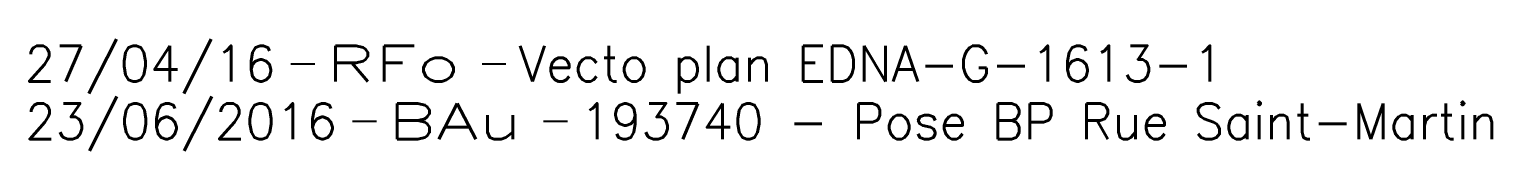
# Model space of a CAD drawing. Header units: millimetres. Extents: x 183997 to 185000, y 126999 to 128004.
# Drawn here: x 184510.57 to 184541.31, y 127480.84 to 127483.2 of the extents above; entities that cross this region are included whole.
import ezdxf
from ezdxf.enums import TextEntityAlignment as Align

# ---------------------------------------------------------------- set-up
doc = ezdxf.new("R2010")
doc.units = ezdxf.units.MM
doc.layers.get('0').update_dxf_attribs({"linetype": 'CONTINUOUS'})
doc.layers.add('L_910', color=7, linetype='CONTINUOUS', plot=False)
doc.styles.get("Standard").update_dxf_attribs({"font": 'romans.shx', "width": 0.85})

# ---------------------------------------------------------------- blocks, each defined once
blk = doc.blocks.new('GIS_MODF')
at = {"color": 0, "linetype": 'Continuous', "flags": 128}
for points in [[(-2.257, -0.012), (-1.757, -0.012)], [(1.758, -0.012), (2.258, -0.012)]]:
    blk.add_lwpolyline(points, dxfattribs=at)
at = {"color": 0, "linetype": 'Continuous'}
blk.add_attdef('DATE', text='', height=0.75, dxfattribs=at).set_placement((-2.583, -0.387), align=Align.RIGHT)
at = {"color": 0, "linetype": 'Continuous', "width": 3.590909}
blk.add_attdef('USER', text='', height=0.75, dxfattribs=at).set_placement((-1.516, -0.387), (1.306, -0.387), align=Align.FIT)
at = {"color": 0, "linetype": 'Continuous'}
blk.add_attdef('DESC', (2.528, -0.387), '', height=0.75, dxfattribs=at)

msp = doc.modelspace()

# ---------------------------------------------------------------- block references
at = {"layer": 'L_910'}
ref = msp.add_blockref('GIS_MODF', (184518.333, 127482.689), dxfattribs=at)
ref.add_attrib('DATE', '27/04/16', dxfattribs={"layer": '0', "color": 0, "linetype": 'Continuous', "height": 0.75}).set_placement((184515.75, 127482.303), align=Align.RIGHT)
ref.add_attrib('USER', 'RFo', dxfattribs={"layer": '0', "color": 0, "linetype": 'Continuous', "height": 0.75, "width": 1.436364}).set_placement((184516.817, 127482.303), (184519.638, 127482.303), align=Align.FIT)
ref.add_attrib('DESC', 'Vecto plan EDNA-G-1613-1', (184520.86, 127482.303), dxfattribs={"layer": '0', "color": 0, "linetype": 'Continuous', "height": 0.75})
ref = msp.add_blockref('GIS_MODF', (184519.628, 127481.479), dxfattribs=at)
ref.add_attrib('DATE', '23/06/2016', dxfattribs={"layer": '0', "color": 0, "linetype": 'Continuous', "height": 0.75}).set_placement((184517.045, 127481.092), align=Align.RIGHT)
ref.add_attrib('USER', 'BAu', dxfattribs={"layer": '0', "color": 0, "linetype": 'Continuous', "height": 0.75, "width": 1.462963}).set_placement((184518.112, 127481.092), (184520.933, 127481.092), align=Align.FIT)
ref.add_attrib('DESC', '193740 - Pose BP Rue Saint-Martin', (184522.155, 127481.092), dxfattribs={"layer": '0', "color": 0, "linetype": 'Continuous', "height": 0.75})

doc.saveas('drawing.dxf')
